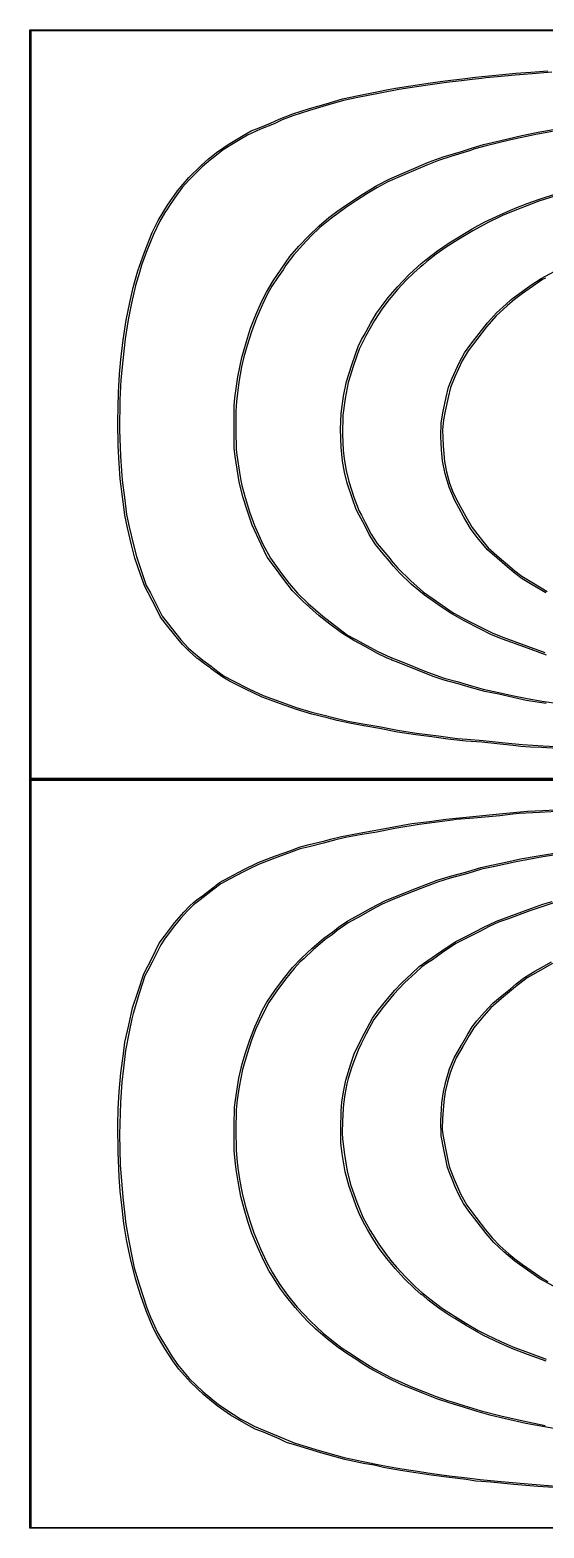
# Model space of a CAD drawing. Extents: x -92 to 302, y -47 to 344.
# Drawn here: x -91.7 to 42.5, y -47 to 344 of the extents above; entities that cross this region are included whole.
import ezdxf

# ---------------------------------------------------------------- set-up
doc = ezdxf.new("R2010")
doc.units = 0

msp = doc.modelspace()

# ---------------------------------------------------------------- linework, layer by layer
at = {"layer": 'Calque 1'}
for p, q in [((-91.664252, 246.226501), (-91.664252, 343.953002)), ((-91.664252, 343.953002), (105.05875, 343.953002)), ((105.12225, 343.699002), (-91.410252, 343.699002)), ((-91.410252, 343.699002), (-91.410252, 246.226501)), ((29.938249, 332.137405), (35.145249, 332.639715)), ((39.399702, 332.523448), (34.954702, 332.144189)), ((35.145249, 332.639715), (39.018749, 332.970786)), ((39.018749, 332.970786), (43.471785, 333.295108)), ((44.543202, 332.904899), (39.399702, 332.523448)), ((-1.132037, 327.776309), (1.852463, 328.402845)), ((4.601701, 328.460128), (-0.287799, 327.456074)), ((1.852463, 328.402845), (3.733669, 328.773603)), ((3.733669, 328.773603), (7.734169, 329.348076)), ((7.459201, 328.839285), (4.601701, 328.460128)), ((12.158201, 329.54799), (7.459201, 328.839285)), ((7.734169, 329.348076), (12.221748, 330.043587)), ((17.047701, 330.232931), (12.158201, 329.54799)), ((12.221748, 330.043587), (16.730248, 330.680085)), ((16.730248, 330.680085), (21.238748, 331.189534)), ((20.921201, 330.669134), (17.047701, 330.232931)), ((23.778701, 331.050705), (20.921201, 330.669134)), ((21.238748, 331.189534), (24.604248, 331.631861)), ((26.191702, 331.315032), (23.778701, 331.050705)), ((24.604248, 331.631861), (26.255249, 331.824026)), ((27.334702, 331.445919), (26.191702, 331.315032)), ((26.255249, 331.824026), (29.938249, 332.137405)), ((30.319202, 331.698623), (27.334702, 331.445919)), ((34.954702, 332.144189), (30.319202, 331.698623)), ((-18.702753, 323.441896), (-14.384753, 324.711971)), ((-9.8128, 325.52388), (-14.3848, 324.204729)), ((-14.384753, 324.711971), (-10.066753, 325.969838)), ((-10.066753, 325.969838), (-5.939252, 326.873077)), ((-6.066299, 326.361094), (-9.8128, 325.52388)), ((-0.287799, 327.456074), (-6.066299, 326.361094)), ((-5.939252, 326.873077), (-1.132037, 327.776309)), ((-28.916551, 319.605851), (-26.640253, 320.685656)), ((-26.640253, 320.685656), (-23.084253, 322.091902)), ((-23.0843, 321.573016), (-25.8783, 320.508538)), ((-18.7028, 322.933122), (-23.0843, 321.573016)), ((-23.084253, 322.091902), (-18.702753, 323.441896)), ((-14.3848, 324.204729), (-18.7028, 322.933122)), ((-36.015421, 316.43308), (-33.897089, 317.660733)), ((-31.5298, 318.028122), (-34.8953, 316.498855)), ((-33.897089, 317.660733), (-31.878219, 318.414422)), ((-31.878219, 318.414422), (-28.916551, 319.605851)), ((-27.9738, 319.501669), (-31.5298, 318.028122)), ((-25.8783, 320.508538), (-27.9738, 319.501669)), ((40.352252, 316.692411), (33.811752, 315.24339)), ((36.697148, 316.401195), (41.396149, 317.400684)), ((44.733752, 317.468853), (40.352252, 316.692411)), ((41.396149, 317.400684), (44.924258, 317.983145)), ((-43.001455, 311.961666), (-39.970432, 314.066139)), ((-39.022801, 314.076515), (-41.245301, 312.673613)), ((-39.970432, 314.066139), (-36.015421, 316.43308)), ((-36.8003, 315.404577), (-39.022801, 314.076515)), ((-34.8953, 316.498855), (-36.8003, 315.404577)), ((20.921257, 312.244482), (23.608547, 313.137635)), ((24.413751, 312.932068), (23.080251, 312.438716)), ((23.608547, 313.137635), (26.656548, 314.033605)), ((27.398252, 313.708702), (24.413751, 312.932068)), ((26.656548, 314.033605), (31.208258, 315.128892)), ((33.811752, 315.24339), (27.398252, 313.708702)), ((31.208258, 315.128892), (36.697148, 316.401195)), ((-47.017463, 308.566126), (-45.041115, 310.361482)), ((-44.439599, 310.171002), (-46.683266, 308.211417)), ((-45.041115, 310.361482), (-44.395429, 310.869482)), ((-44.272134, 310.271434), (-44.439599, 310.171002)), ((-44.395429, 310.869482), (-43.001455, 311.961666)), ((-43.023301, 311.32399), (-44.272134, 310.271434)), ((-41.245301, 312.673613), (-43.023301, 311.32399)), ((7.332257, 307.308602), (12.383541, 309.419512)), ((14.989635, 309.864954), (11.904251, 308.684976)), ((12.383541, 309.419512), (16.193541, 310.813318)), ((18.444751, 310.981792), (14.989635, 309.864954)), ((16.193541, 310.813318), (18.889257, 311.633998)), ((23.080251, 312.438716), (18.444751, 310.981792)), ((18.889257, 311.633998), (20.921257, 312.244482)), ((-53.171891, 301.988659), (-50.201266, 305.454626)), ((-50.201266, 305.454626), (-47.017463, 308.566126)), ((-46.683266, 308.211417), (-50.198801, 304.763582)), ((-1.09835, 303.379512), (2.213323, 305.071535)), ((6.125751, 306.266593), (1.744251, 304.296837)), ((2.213323, 305.071535), (7.332257, 307.308602)), ((11.904251, 308.684976), (6.125751, 306.266593)), ((-55.778814, 298.242159), (-53.171891, 301.988659)), ((-52.368579, 302.233501), (-53.332155, 300.963501)), ((-51.913301, 302.817916), (-52.368579, 302.233501)), ((-50.198801, 304.763582), (-51.913301, 302.817916)), ((-9.076201, 298.296736), (-4.958374, 300.998473)), ((-3.789561, 301.164837), (-5.215612, 300.201502)), ((-4.958374, 300.998473), (-1.09835, 303.379512)), ((-1.176749, 302.769292), (-3.789561, 301.164837)), ((1.744251, 304.296837), (-1.176749, 302.769292)), ((41.287724, 299.837066), (45.605724, 301.163649)), ((-58.22924, 294.23163), (-55.778814, 298.242159)), ((-55.067627, 298.446766), (-55.977301, 297.009542)), ((-53.332155, 300.963501), (-55.067627, 298.446766)), ((-9.30475, 297.557693), (-12.992794, 294.87056)), ((-11.590744, 296.58747), (-9.076201, 298.296736)), ((-6.412801, 299.44664), (-9.30475, 297.557693)), ((-5.215612, 300.201502), (-6.412801, 299.44664)), ((33.748252, 296.961016), (35.399252, 297.60243)), ((37.558232, 297.910284), (34.85825, 296.875766)), ((35.399252, 297.60243), (38.129752, 298.645068)), ((41.114232, 299.250528), (37.558232, 297.910284)), ((38.129752, 298.645068), (41.287724, 299.837066)), ((45.559232, 300.642988), (41.114232, 299.250528)), ((-59.795355, 291.12013), (-58.22924, 294.23163)), ((-57.776017, 294.036884), (-59.446864, 290.607884)), ((-56.281406, 296.541778), (-57.776017, 294.036884)), ((-55.977301, 297.009542), (-56.281406, 296.541778)), ((-16.226244, 292.822553), (-13.622744, 295.006762)), ((-12.992794, 294.87056), (-15.977295, 292.401928)), ((-13.622744, 295.006762), (-11.590744, 296.58747)), ((23.715251, 292.033345), (27.080752, 293.906687)), ((27.525232, 293.570437), (23.905731, 291.56437)), ((27.080752, 293.906687), (31.017752, 295.752684)), ((31.68325, 295.514309), (27.525232, 293.570437)), ((31.017752, 295.752684), (33.748252, 296.961016)), ((34.85825, 296.875766), (31.68325, 295.514309)), ((-60.553108, 289.088981), (-59.795355, 291.12013)), ((-59.446864, 290.607884), (-60.169723, 288.708001)), ((-21.506092, 287.501501), (-18.899817, 290.275527)), ((-18.23756, 290.255921), (-20.483196, 287.882501)), ((-18.899817, 290.275527), (-16.226244, 292.822553)), ((-15.977295, 292.401928), (-18.23756, 290.255921)), ((17.702219, 288.369251), (20.603751, 290.132976)), ((23.905731, 291.56437), (20.032231, 289.217955)), ((20.603751, 290.132976), (23.715251, 292.033345)), ((-63.480113, 281.114732), (-61.800074, 286.004232)), ((-61.322906, 285.914001), (-62.536814, 282.612001)), ((-61.800074, 286.004232), (-60.553108, 289.088981)), ((-60.169723, 288.708001), (-61.322906, 285.914001)), ((-23.811967, 284.817005), (-21.506092, 287.501501)), ((-20.483196, 287.882501), (-22.889887, 285.152001)), ((11.776718, 284.073382), (14.653686, 286.295001)), ((14.380731, 285.47362), (11.904231, 283.521089)), ((16.920731, 287.293939), (14.380731, 285.47362)), ((14.653686, 286.295001), (17.702219, 288.369251)), ((20.032231, 289.217955), (16.920731, 287.293939)), ((-62.536814, 282.612001), (-63.082951, 280.707001)), ((-28.160595, 278.479446), (-26.104871, 281.569058)), ((-26.104871, 281.569058), (-23.811967, 284.817005)), ((-24.867001, 282.576764), (-25.62425, 281.388879)), ((-22.889887, 285.152001), (-24.867001, 282.576764)), ((7.2273, 280.072001), (9.564145, 282.227676)), ((10.126231, 282.04153), (8.475231, 280.585079)), ((9.564145, 282.227676), (10.443751, 282.990557)), ((10.824731, 282.619474), (10.126231, 282.04153)), ((10.443751, 282.990557), (11.776718, 284.073382)), ((11.904231, 283.521089), (10.824731, 282.619474)), ((41.728606, 279.139158), (47.614734, 282.244558)), ((-64.752491, 276.73125), (-63.480113, 281.114732)), ((-63.082951, 280.707001), (-64.08367, 277.278001)), ((-29.928917, 275.56609), (-28.160595, 278.479446)), ((-26.852341, 279.519117), (-28.503341, 277.120554)), ((-25.62425, 281.388879), (-26.852341, 279.519117)), ((4.250656, 276.960501), (7.2273, 280.072001)), ((6.529742, 278.679046), (4.363894, 276.325497)), ((8.475231, 280.585079), (6.529742, 278.679046)), ((40.366607, 277.664007), (36.850351, 275.168241)), ((39.013218, 277.329878), (41.728606, 279.139158)), ((42.119892, 278.802001), (40.366607, 277.664007)), ((42.858136, 279.229054), (42.119892, 278.802001)), ((-65.629692, 272.85775), (-64.752491, 276.73125)), ((-64.08367, 277.278001), (-65.182037, 272.642501)), ((-31.201012, 273.021699), (-29.928917, 275.56609)), ((-29.633469, 275.083598), (-31.047183, 272.134501)), ((-28.92625, 276.45015), (-29.633469, 275.083598)), ((-28.503341, 277.120554), (-28.92625, 276.45015)), ((0.045833, 271.83245), (1.825, 274.11845)), ((1.825, 274.11845), (4.250656, 276.960501)), ((4.363894, 276.325497), (2.046481, 273.594997)), ((33.959109, 273.616611), (34.237341, 273.849001)), ((34.237341, 273.849001), (35.867984, 275.035353)), ((36.850351, 275.168241), (34.764352, 273.585355)), ((35.867984, 275.035353), (39.013218, 277.329878)), ((-66.519465, 268.197481), (-65.629692, 272.85775)), ((-65.182037, 272.642501), (-66.009819, 268.324501)), ((-32.677987, 269.658001), (-31.201012, 273.021699)), ((-31.047183, 272.134501), (-32.549075, 268.752397)), ((-2.805118, 267.3478), (-1.191491, 270.0783)), ((0.134795, 271.118497), (-1.781319, 268.133997)), ((-1.191491, 270.0783), (0.045833, 271.83245)), ((2.046481, 273.594997), (0.134795, 271.118497)), ((27.735462, 267.562501), (30.086959, 270.166001)), ((32.986352, 272.097846), (30.03757, 269.389477)), ((30.086959, 270.166001), (32.614287, 272.441861)), ((32.614287, 272.441861), (33.959109, 273.616611)), ((34.764352, 273.585355), (32.986352, 272.097846)), ((-67.33739, 263.117481), (-66.519465, 268.197481)), ((-66.009819, 268.324501), (-66.822889, 263.371501)), ((-35.175112, 262.673001), (-34.127205, 266.102001)), ((-34.127205, 266.102001), (-32.677987, 269.658001)), ((-32.549075, 268.752397), (-33.876699, 265.196397)), ((-4.479826, 264.324001), (-2.805118, 267.3478)), ((-1.781319, 268.133997), (-4.025372, 264.142503)), ((27.49757, 266.468144), (24.947968, 263.180912)), ((25.556752, 264.768501), (27.735462, 267.562501)), ((30.03757, 269.389477), (27.49757, 266.468144)), ((-67.916148, 257.973981), (-67.33739, 263.117481)), ((-66.822889, 263.371501), (-67.463181, 257.720001)), ((-36.374476, 258.482001), (-35.175112, 262.673001)), ((-33.876699, 265.196397), (-34.962707, 261.657001)), ((-5.974802, 261.339501), (-5.11509, 263.181001)), ((-4.025372, 264.142503), (-5.737811, 260.650003)), ((-5.11509, 263.181001), (-4.479826, 264.324001)), ((21.771023, 259.713315), (23.369372, 261.962624)), ((24.947968, 263.180912), (22.700274, 260.202509)), ((23.369372, 261.962624), (25.556752, 264.768501)), ((-37.376666, 253.402001), (-36.374476, 258.482001)), ((-35.845651, 258.630623), (-36.43468, 256.027123)), ((-34.962707, 261.657001), (-35.845651, 258.630623)), ((-7.700921, 256.577001), (-5.974802, 261.339501)), ((-5.737811, 260.650003), (-7.253113, 256.386497)), ((20.312704, 257.058192), (21.771023, 259.713315)), ((22.700274, 260.202509), (21.127358, 257.584241)), ((-68.56565, 249.337981), (-68.29487, 254.163981)), ((-68.29487, 254.163981), (-67.916148, 257.973981)), ((-67.463181, 257.720001), (-67.906735, 252.640001)), ((-36.43468, 256.027123), (-37.122099, 252.062613)), ((-9.037569, 252.259001), (-7.700921, 256.577001)), ((-7.253113, 256.386497), (-8.593756, 252.004997)), ((18.524839, 253.06588), (20.312704, 257.058192)), ((21.127358, 257.584241), (19.205788, 253.402001)), ((-67.906735, 252.640001), (-68.182273, 247.464305)), ((-38.162764, 248.004501), (-37.376666, 253.402001)), ((-37.122099, 252.062613), (-37.759582, 246.982613)), ((-9.808629, 248.385501), (-9.037569, 252.259001)), ((-8.593756, 252.004997), (-9.415834, 247.813997)), ((16.997182, 248.11288), (17.563747, 250.76126)), ((18.043823, 250.671501), (17.493348, 248.068001)), ((17.563747, 250.76126), (18.524839, 253.06588)), ((19.205788, 253.402001), (18.043823, 250.671501)), ((-68.729458, 241.781481), (-68.56565, 249.337981)), ((-68.182273, 247.464305), (-68.261073, 239.653805)), ((-38.376638, 245.972501), (-38.162764, 248.004501)), ((-37.759582, 246.982613), (-37.969512, 244.575501)), ((-10.446988, 243.895186), (-9.808629, 248.385501)), ((-9.415834, 247.813997), (-10.011172, 243.467855)), ((16.102162, 244.067501), (16.997182, 248.11288)), ((17.493348, 248.068001), (16.68674, 244.448501)), ((-91.664252, 148.5), (-91.664252, 246.226501)), ((-91.410252, 246.226501), (-91.410252, 148.754)), ((-38.373138, 240.384501), (-38.376638, 245.972501)), ((-37.969512, 244.575501), (-37.906552, 239.495501)), ((-10.63557, 239.767686), (-10.446988, 243.895186)), ((-10.011172, 243.467855), (-10.087342, 238.387855)), ((15.639868, 241.337001), (16.102162, 244.067501)), ((16.68674, 244.448501), (16.231229, 242.257694)), ((-68.644468, 235.431481), (-68.729458, 241.781481)), ((-68.261073, 239.653805), (-68.054021, 232.764501)), ((-38.369638, 234.796501), (-38.373138, 240.384501)), ((-37.906552, 239.495501), (-37.843592, 234.415501)), ((-10.450013, 235.114001), (-10.63557, 239.767686)), ((15.581268, 237.908001), (15.639868, 241.337001)), ((16.231229, 242.257694), (16.033058, 239.654194)), ((16.033058, 239.654194), (16.158773, 235.431501)), ((-68.425243, 230.859481), (-68.644468, 235.431481)), ((-38.089609, 232.637501), (-38.369638, 234.796501)), ((-10.075489, 231.431001), (-10.450013, 235.114001)), ((-10.087342, 238.387855), (-9.938773, 234.288497)), ((15.72257, 234.415501), (15.581268, 237.908001)), ((16.158773, 235.431501), (16.486582, 231.367501)), ((-68.102944, 226.858981), (-68.425243, 230.859481)), ((-68.054021, 232.764501), (-67.785146, 228.891001)), ((-37.617148, 229.335501), (-38.089609, 232.637501)), ((-37.843592, 234.415501), (-37.583349, 232.447001)), ((-37.583349, 232.447001), (-36.988254, 228.450066)), ((-9.567689, 228.573501), (-10.075489, 231.431001)), ((-9.938773, 234.288497), (-9.667252, 232.065997)), ((-9.667252, 232.065997), (-9.167296, 228.984292)), ((15.986367, 231.558001), (15.72257, 234.415501)), ((16.682791, 228.145002), (15.986367, 231.558001)), ((16.486582, 231.367501), (17.059446, 228.612367)), ((-67.52543, 222.159981), (-68.102944, 226.858981)), ((-67.785146, 228.891001), (-67.587209, 226.478001)), ((-37.037902, 226.033501), (-37.617148, 229.335501)), ((-36.988254, 228.450066), (-36.608184, 226.348466)), ((-8.867083, 225.722178), (-9.567689, 228.573501)), ((-9.167296, 228.984292), (-8.469575, 226.126792)), ((17.69434, 224.616096), (16.682791, 228.145002)), ((17.059446, 228.612367), (17.864824, 225.691367)), ((-67.587209, 226.478001), (-67.019992, 221.969501)), ((-36.096165, 222.160001), (-37.037902, 226.033501)), ((-36.608184, 226.348466), (-36.355783, 225.0749)), ((-36.355783, 225.0749), (-35.533629, 221.969501)), ((-7.522638, 221.615363), (-8.867083, 225.722178)), ((-8.469575, 226.126792), (-7.141061, 222.019516)), ((19.090353, 221.387055), (17.69434, 224.616096)), ((17.864824, 225.691367), (18.762491, 223.153703)), ((18.762491, 223.153703), (20.137269, 220.486703)), ((-67.09484, 218.794481), (-67.52543, 222.159981)), ((-67.019992, 221.969501), (-66.446847, 217.524501)), ((-34.915045, 218.413501), (-36.096165, 222.160001)), ((-35.533629, 221.969501), (-34.331845, 218.19151)), ((-6.562649, 218.835871), (-7.522638, 221.615363)), ((-7.141061, 222.019516), (-5.740854, 218.400016)), ((20.289572, 219.23374), (19.090353, 221.387055)), ((20.137269, 220.486703), (22.051339, 216.953001)), ((21.57383, 216.79528), (20.289572, 219.23374)), ((-66.898744, 217.333981), (-67.09484, 218.794481)), ((-66.204232, 214.031981), (-66.898744, 217.333981)), ((-66.446847, 217.524501), (-65.755489, 214.286001)), ((-33.642209, 214.69471), (-34.915045, 218.413501)), ((-34.331845, 218.19151), (-33.106845, 214.67702)), ((-5.722464, 217.35594), (-6.562649, 218.835871)), ((-5.740854, 218.400016), (-5.140779, 217.359866)), ((-4.369272, 214.795255), (-5.722464, 217.35594)), ((-5.140779, 217.359866), (-4.158263, 215.454866)), ((-4.158263, 215.454866), (-2.601274, 212.426682)), ((23.273444, 213.841501), (21.57383, 216.79528)), ((22.051339, 216.953001), (23.701189, 214.095501)), ((-65.179641, 209.586981), (-66.204232, 214.031981)), ((-65.755489, 214.286001), (-64.683626, 209.565616)), ((-31.358152, 209.67821), (-33.642209, 214.69471)), ((-33.106845, 214.67702), (-30.877267, 209.819011)), ((-3.097391, 212.317501), (-4.369272, 214.795255)), ((-1.450741, 209.714001), (-3.097391, 212.317501)), ((-2.601274, 212.426682), (-1.010916, 209.950182)), ((25.046888, 211.555501), (23.273444, 213.841501)), ((23.701189, 214.095501), (25.798955, 211.428501)), ((26.489581, 209.77925), (25.046888, 211.555501)), ((25.798955, 211.428501), (27.958181, 208.845353)), ((-64.268193, 206.157981), (-65.179641, 209.586981)), ((-64.683626, 209.565616), (-63.901575, 206.581116)), ((-29.720731, 206.348501), (-31.358152, 209.67821)), ((-30.877267, 209.819011), (-28.908264, 206.094501)), ((0.532084, 207.237501), (-1.450741, 209.714001)), ((-1.010916, 209.950182), (0.918273, 207.559776)), ((2.123694, 205.332501), (0.532084, 207.237501)), ((0.918273, 207.559776), (2.297368, 205.908776)), ((27.779252, 208.338248), (26.489581, 209.77925)), ((30.255752, 206.122173), (27.779252, 208.338248)), ((27.958181, 208.845353), (30.827352, 206.281948)), ((-62.77545, 201.832727), (-64.268193, 206.157981)), ((-63.901575, 206.581116), (-62.441134, 202.356807)), ((-28.402741, 204.548332), (-29.720731, 206.348501)), ((-28.908264, 206.094501), (-27.6172, 204.314135)), ((-25.135585, 200.166832), (-28.402741, 204.548332)), ((-27.6172, 204.314135), (-25.99416, 202.155135)), ((2.753754, 204.570501), (2.123694, 205.332501)), ((2.297368, 205.908776), (2.728328, 205.38815)), ((2.728328, 205.38815), (3.115852, 204.922399)), ((3.22048, 203.999001), (2.753754, 204.570501)), ((3.115852, 204.922399), (4.353534, 203.482483)), ((4.808249, 202.284501), (3.22048, 203.999001)), ((4.353534, 203.482483), (7.696899, 200.201735)), ((32.907568, 203.880175), (30.255752, 206.122173)), ((30.827352, 206.281948), (33.604599, 203.943845)), ((34.939568, 202.109092), (32.907568, 203.880175)), ((33.604599, 203.943845), (34.256352, 203.364001)), ((34.256352, 203.364001), (34.908104, 202.785401)), ((-61.720414, 198.713974), (-62.77545, 201.832727)), ((-62.441134, 202.356807), (-61.307845, 199.000113)), ((-25.99416, 202.155135), (-24.037678, 199.554)), ((-23.186421, 197.5855), (-25.135585, 200.166832)), ((-24.037678, 199.554), (-21.828837, 196.9505)), ((7.851072, 199.342207), (4.808249, 202.284501)), ((7.696899, 200.201735), (10.998899, 197.287301)), ((34.908104, 202.785401), (36.669352, 201.406736)), ((36.796252, 200.704611), (34.939568, 202.109092)), ((36.669352, 201.406736), (39.717352, 199.559112)), ((39.399752, 199.175054), (36.796252, 200.704611)), ((39.717352, 199.559112), (43.329945, 197.423047)), ((-60.798897, 197.070227), (-61.720414, 198.713974)), ((-61.307845, 199.000113), (-60.243213, 197.086307)), ((-58.732764, 193.07698), (-60.798897, 197.070227)), ((-60.243213, 197.086307), (-58.17188, 193.07289)), ((-20.373085, 194.84794), (-23.186421, 197.5855)), ((-21.828837, 196.9505), (-19.022818, 194.26464)), ((11.279803, 196.47444), (7.851072, 199.342207)), ((10.998899, 197.287301), (13.555233, 195.503886)), ((13.555251, 194.90945), (11.279803, 196.47444)), ((13.555233, 195.503886), (16.821416, 193.230336)), ((42.955752, 197.072527), (39.399752, 199.175054)), ((-57.588149, 190.72748), (-58.732764, 193.07698)), ((-58.17188, 193.07289), (-57.165179, 190.97327)), ((-16.22625, 191.10671), (-20.373085, 194.84794)), ((-19.022818, 194.26464), (-15.27375, 190.99084)), ((15.397806, 193.6414), (13.555251, 194.90945)), ((17.967462, 191.829), (15.397806, 193.6414)), ((16.821416, 193.230336), (18.51264, 192.060996)), ((21.649407, 189.79372), (17.967462, 191.829)), ((18.51264, 192.060996), (18.992957, 191.758836)), ((18.992957, 191.758836), (22.191233, 190.068406)), ((-56.36995, 189.16548), (-57.588149, 190.72748)), ((-57.165179, 190.97327), (-55.869408, 189.32639)), ((-53.534388, 185.57061), (-56.36995, 189.16548)), ((-55.869408, 189.32639), (-53.592721, 186.43163)), ((-13.43225, 188.94446), (-16.22625, 191.10671)), ((-15.27375, 190.99084), (-11.08111, 187.79248)), ((-10.38425, 186.6363), (-13.43225, 188.94446)), ((-11.08111, 187.79248), (-8.79347, 186.07106)), ((25.747252, 187.69412), (21.649407, 189.79372)), ((22.191233, 190.068406), (26.382234, 187.907356)), ((28.795252, 186.13519), (25.747252, 187.69412)), ((26.382234, 187.907356), (29.112734, 186.532956)), ((-53.592721, 186.43163), (-52.299871, 184.78063)), ((-51.876681, 183.626738), (-53.534388, 185.57061)), ((-52.299871, 184.78063), (-50.267871, 182.67394)), ((-7.145749, 184.66023), (-10.38425, 186.6363)), ((-8.79347, 186.07106), (-6.76311, 185.02585)), ((-4.168345, 183.04942), (-7.145749, 184.66023)), ((-6.76311, 185.02585), (-3.716749, 183.36657)), ((31.652752, 185.01035), (28.795252, 186.13519)), ((29.112734, 186.532956), (32.033734, 185.391926)), ((37.504038, 182.87415), (31.652752, 185.01035)), ((32.033734, 185.391926), (37.240734, 183.492126)), ((-50.147564, 181.84041), (-51.876681, 183.626738)), ((-50.267871, 182.67394), (-48.482155, 181.032038)), ((-48.081927, 179.98845), (-50.147564, 181.84041)), ((-48.482155, 181.032038), (-46.579305, 179.50013)), ((-47.595251, 179.6545), (-48.081927, 179.98845)), ((-0.993345, 181.26158), (-4.168345, 183.04942)), ((-3.716749, 183.36657), (-0.859249, 181.74257)), ((1.587891, 180.00604), (-0.993345, 181.26158)), ((-0.859249, 181.74257), (2.315751, 180.24843)), ((2.476891, 179.65634), (1.587891, 180.00604)), ((2.315751, 180.24843), (5.871751, 178.88275)), ((37.240734, 183.492126), (42.701734, 181.500816)), ((43.155539, 180.83487), (37.504038, 182.87415)), ((-46.071251, 178.5094), (-47.595251, 179.6545)), ((-46.579305, 179.50013), (-44.399704, 177.90169)), ((-44.674251, 177.46805), (-46.071251, 178.5094)), ((-44.40191, 177.26548), (-44.674251, 177.46805)), ((-42.834033, 176.08545), (-44.40191, 177.26548)), ((-44.399704, 177.90169), (-42.605609, 176.54119)), ((-41.342506, 175.053568), (-42.834033, 176.08545)), ((-42.605609, 176.54119), (-41.022616, 175.30888)), ((2.760251, 179.5372), (2.476891, 179.65634)), ((4.284251, 178.98396), (2.760251, 179.5372)), ((10.062751, 176.66504), (4.284251, 178.98396)), ((5.871751, 178.88275), (11.396251, 176.65977)), ((13.824904, 175.193535), (10.062751, 176.66504)), ((11.396251, 176.65977), (16.476251, 174.81209)), ((-39.550374, 174.06967), (-41.342506, 175.053568)), ((-41.022616, 175.30888), (-38.62571, 174.11273)), ((-35.412277, 171.90238), (-39.550374, 174.06967)), ((-38.62571, 174.11273), (-34.577804, 172.01973)), ((-34.577804, 172.01973), (-30.831304, 170.29537)), ((16.412751, 174.32047), (13.824904, 175.193535)), ((20.095751, 173.32624), (16.412751, 174.32047)), ((16.476251, 174.81209), (19.841751, 173.89987)), ((19.841751, 173.89987), (23.588251, 172.82499)), ((23.588251, 172.30891), (20.095751, 173.32624)), ((23.588251, 172.82499), (26.572752, 171.94703)), ((27.017252, 171.36256), (23.588251, 172.30891)), ((-31.094277, 169.87221), (-35.412277, 171.90238)), ((-26.32275, 168.12176), (-31.094277, 169.87221)), ((-30.831304, 170.29537), (-26.449804, 168.68436)), ((-26.449804, 168.68436), (-22.195304, 167.16857)), ((-22.06825, 166.60176), (-26.32275, 168.12176)), ((26.572752, 171.94703), (30.273864, 171.17326)), ((30.700252, 170.60025), (27.017252, 171.36256)), ((30.273864, 171.17326), (34.655364, 170.22884)), ((34.446752, 169.77614), (30.700252, 170.60025)), ((37.812252, 169.022), (34.446752, 169.77614)), ((34.655364, 170.22884), (38.129752, 169.46462)), ((43.019252, 168.18926), (37.812252, 169.022)), ((38.129752, 169.46462), (42.003252, 168.81696)), ((42.003252, 168.81696), (46.829252, 168.10917)), ((-22.195304, 167.16857), (-18.131304, 165.97312)), ((-18.06775, 165.45675), (-22.06825, 166.60176)), ((-18.131304, 165.97312), (-14.892804, 165.18468)), ((-14.06725, 164.44482), (-18.06775, 165.45675)), ((-14.892804, 165.18468), (-12.162304, 164.42252)), ((-11.52725, 163.74462), (-14.06725, 164.44482)), ((-12.162304, 164.42252), (-8.669804, 163.6114)), ((-8.288749, 163.06037), (-11.52725, 163.74462)), ((-8.669804, 163.6114), (-4.288303, 162.85065)), ((-4.542249, 162.40527), (-8.288749, 163.06037)), ((-0.478249, 161.70704), (-4.542249, 162.40527)), ((-4.288303, 162.85065), (-0.097303, 162.13817)), ((4.220751, 160.76273), (-0.478249, 161.70704)), ((-0.097303, 162.13817), (4.220697, 161.25972)), ((4.220697, 161.25972), (9.237197, 160.4364)), ((9.046751, 159.98916), (4.220751, 160.76273)), ((9.237197, 160.4364), (14.952197, 159.72628)), ((13.237751, 159.47754), (9.046751, 159.98916)), ((17.365251, 158.91503), (13.237751, 159.47754)), ((14.952197, 159.72628), (18.571697, 159.2346)), ((22.064251, 158.40887), (17.365251, 158.91503)), ((18.571697, 159.2346), (19.905197, 159.05599)), ((19.905197, 159.05599), (22.318197, 158.85264)), ((26.255252, 158.08145), (22.064251, 158.40887)), ((22.318197, 158.85264), (26.572698, 158.52116)), ((31.081252, 157.58269), (26.255252, 158.08145)), ((26.572698, 158.52116), (31.462198, 158.02718)), ((34.446752, 157.20614), (31.081252, 157.58269)), ((31.462198, 158.02718), (34.129198, 157.72038)), ((34.129198, 157.72038), (36.859698, 157.46222)), ((36.415252, 157.01463), (34.446752, 157.20614)), ((38.955252, 156.82502), (36.415252, 157.01463)), ((36.859698, 157.46222), (42.257198, 157.13574)), ((41.876252, 156.69123), (38.955252, 156.82502)), ((46.054949, 156.49448), (41.876252, 156.69123)), ((42.257198, 157.13574), (47.337198, 156.8769)), ((-91.410252, 148.754), (105.12225, 148.754)), ((105.05875, 148.5), (-91.664252, 148.5)), ((-91.664252, 50.71), (-91.664252, 148.373)), ((-91.664252, 148.373), (105.05875, 148.373)), ((105.12225, 148.119), (-91.410252, 148.119)), ((-91.410252, 148.119), (-91.410252, 50.6465)), ((3.331751, 136.05849), (7.967251, 136.86646)), ((7.967251, 136.86646), (12.633869, 137.44753)), ((15.904771, 137.39727), (9.872271, 136.62267)), ((12.633869, 137.44753), (16.888369, 138.01577)), ((18.571771, 137.77815), (15.904771, 137.39727)), ((16.888369, 138.01577), (23.080251, 138.65591)), ((19.524271, 137.89932), (18.571771, 137.77815)), ((24.159771, 138.28119), (19.524271, 137.89932)), ((23.080251, 138.65591), (31.779752, 139.49387)), ((30.954272, 138.91259), (24.159771, 138.28119)), ((34.319772, 139.29121), (30.954272, 138.91259)), ((31.779752, 139.49387), (38.193252, 140.11459)), ((35.970772, 139.47915), (34.319772, 139.29121)), ((41.304772, 139.79759), (35.970772, 139.47915)), ((38.193252, 140.11459), (42.193752, 140.30386)), ((47.273772, 140.11361), (41.304772, 139.79759)), ((42.193752, 140.30386), (45.368752, 140.44363)), ((-13.19867, 132.80201), (-10.38425, 133.49586)), ((-9.30473, 133.257), (-12.16223, 132.56298)), ((-10.38425, 133.49586), (-5.74875, 134.4056)), ((-5.494729, 133.9534), (-9.30473, 133.257)), ((-5.74875, 134.4056), (-1.367249, 135.12133)), ((-1.176729, 134.66555), (-5.494729, 133.9534)), ((-1.367249, 135.12133), (3.331751, 136.05849)), ((3.522271, 135.60668), (-1.176729, 134.66555)), ((9.872271, 136.62267), (3.522271, 135.60668)), ((-23.459367, 129.38473), (-27.71973, 127.85613)), ((-27.59275, 128.42398), (-23.33825, 129.95466)), ((-21.104003, 130.30987), (-23.459367, 129.38473)), ((-23.33825, 129.95466), (-21.36975, 130.74506)), ((-21.36975, 130.74506), (-18.76625, 131.36556)), ((-18.823866, 130.84184), (-21.104003, 130.30987)), ((-15.01973, 131.7999), (-18.823866, 130.84184)), ((-18.76625, 131.36556), (-14.72267, 132.36853)), ((-12.16223, 132.56298), (-15.01973, 131.7999)), ((-14.72267, 132.36853), (-13.19867, 132.80201)), ((40.987249, 128.49198), (46.892749, 129.39821)), ((49.559752, 129.33132), (42.193752, 128.18692)), ((-35.851764, 124.87987), (-32.105264, 126.67959)), ((-32.03773, 126.17117), (-34.57773, 124.99745)), ((-32.105264, 126.67959), (-27.59275, 128.42398)), ((-27.71973, 127.85613), (-32.03773, 126.17117)), ((22.318248, 124.31002), (26.001249, 125.37774)), ((26.001249, 125.37774), (28.795249, 126.01703)), ((29.620752, 125.69232), (26.191752, 124.93783)), ((28.795249, 126.01703), (32.541749, 126.78805)), ((35.208752, 126.90325), (29.620752, 125.69232)), ((32.541749, 126.78805), (36.351749, 127.65924)), ((42.193752, 128.18692), (35.208752, 126.90325)), ((36.351749, 127.65924), (40.987249, 128.49198)), ((-43.975751, 120.11379), (-42.197751, 121.52778)), ((-42.197751, 121.52778), (-39.784751, 122.80601)), ((-39.546256, 122.37476), (-41.847782, 121.16626)), ((-39.784751, 122.80601), (-35.851764, 124.87987)), ((-35.97473, 124.24423), (-39.546256, 122.37476)), ((-34.57773, 124.99745), (-35.97473, 124.24423)), ((9.251613, 119.99762), (14.599746, 122.0785)), ((14.688843, 121.59426), (10.380251, 119.92906)), ((14.599746, 122.0785), (18.127248, 123.15272)), ((17.990843, 122.60316), (14.688843, 121.59426)), ((22.572251, 123.86701), (17.990843, 122.60316)), ((18.127248, 123.15272), (22.318248, 124.31002)), ((26.191752, 124.93783), (22.572251, 123.86701)), ((-47.785751, 117.18827), (-46.642751, 118.04112)), ((-43.673756, 119.71051), (-47.257663, 116.97062)), ((-46.642751, 118.04112), (-43.975751, 120.11379)), ((-41.847782, 121.16626), (-43.673756, 119.71051)), ((0.925846, 116.66994), (4.206615, 118.01877)), ((3.903251, 117.36889), (2.252251, 116.72383)), ((6.379751, 118.32062), (3.903251, 117.36889)), ((4.206615, 118.01877), (9.251613, 119.99762)), ((10.380251, 119.92906), (6.379751, 118.32062)), ((-53.945251, 110.9557), (-51.51723, 113.74914)), ((-50.514845, 114.09101), (-52.339596, 112.11454)), ((-51.51723, 113.74914), (-50.067249, 115.33306)), ((-49.015594, 115.68647), (-50.514845, 114.09101)), ((-50.067249, 115.33306), (-48.87577, 116.37587)), ((-47.257663, 116.97062), (-49.015594, 115.68647)), ((-48.87577, 116.37587), (-47.785751, 117.18827)), ((-5.685252, 113.13429), (-2.693655, 114.79286)), ((-2.327199, 114.43828), (-5.248199, 112.8096)), ((-2.693655, 114.79286), (0.925846, 116.66994)), ((0.220251, 115.80134), (-2.327199, 114.43828)), ((2.252251, 116.72383), (0.220251, 115.80134)), ((38.827962, 114.08779), (33.239962, 112.05455)), ((33.367276, 112.6242), (38.383776, 114.44513)), ((38.383776, 114.44513), (42.191069, 115.85233)), ((44.75771, 116.11856), (38.827962, 114.08779)), ((42.191069, 115.85233), (44.604069, 116.56839)), ((-56.59153, 107.47956), (-53.945251, 110.9557)), ((-53.908413, 110.20856), (-56.352605, 106.97006)), ((-52.339596, 112.11454), (-53.908413, 110.20856)), ((-12.647556, 108.65453), (-11.123556, 109.85032)), ((-8.60625, 110.92843), (-11.46375, 108.95361)), ((-11.123556, 109.85032), (-8.669753, 111.45337)), ((-8.669753, 111.45337), (-5.685252, 113.13429)), ((-5.248199, 112.8096), (-8.60625, 110.92843)), ((22.445275, 107.60735), (26.763276, 109.82254)), ((28.159962, 110.00069), (25.746962, 108.7291)), ((26.763276, 109.82254), (30.128776, 111.42687)), ((30.636462, 111.10714), (28.159962, 110.00069)), ((30.128776, 111.42687), (33.367276, 112.6242)), ((33.239962, 112.05455), (30.636462, 111.10714)), ((-59.870622, 101.70286), (-57.904309, 105.6375)), ((-57.904309, 105.6375), (-56.59153, 107.47956)), ((-56.352605, 106.97006), (-57.482693, 105.205376)), ((-18.00452, 104.37282), (-14.956253, 106.94534)), ((-14.596456, 106.59954), (-17.734451, 103.93254)), ((-14.956253, 106.94534), (-12.647556, 108.65453)), ((-13.072456, 107.66947), (-14.596456, 106.59954)), ((-12.79725, 107.86459), (-13.072456, 107.66947)), ((-11.46375, 108.95361), (-12.79725, 107.86459)), ((15.818009, 103.669), (19.277015, 105.9927)), ((19.277015, 105.9927), (22.445275, 107.60735)), ((22.571961, 107.11422), (19.4994, 105.53413)), ((25.746962, 108.7291), (22.571961, 107.11422)), ((-61.942551, 97.63886), (-59.870622, 101.70286)), ((-58.489434, 103.35154), (-59.804933, 100.68454)), ((-57.482693, 105.205376), (-58.489434, 103.35154)), ((-23.136001, 99.34956), (-20.775658, 101.764)), ((-20.112422, 101.70047), (-21.113761, 100.78246)), ((-20.775658, 101.764), (-18.00452, 104.37282)), ((-17.734451, 103.93254), (-20.112422, 101.70047)), ((11.943114, 101.002), (15.818009, 103.669)), ((16.028841, 103.19433), (13.392055, 101.3195)), ((19.4994, 105.53413), (16.028841, 103.19433)), ((-60.923771, 98.52527), (-61.663066, 97.12801)), ((-59.804933, 100.68454), (-60.923771, 98.52527)), ((-25.492854, 96.36506), (-23.136001, 99.34956)), ((-22.718324, 99.06796), (-24.964443, 96.23947)), ((-21.113761, 100.78246), (-22.718324, 99.06796)), ((8.95078, 97.9391), (6.067188, 95.287)), ((7.916967, 97.65401), (9.944676, 99.5415)), ((10.640673, 99.48155), (8.95078, 97.9391)), ((9.944676, 99.5415), (11.943114, 101.002)), ((12.106826, 100.51245), (10.640673, 99.48155)), ((13.392055, 101.3195), (12.106826, 100.51245)), ((37.431248, 96.74286), (40.098248, 98.36665)), ((40.860302, 98.21578), (38.129802, 96.62085)), ((40.098248, 98.36665), (42.447748, 99.63787)), ((44.733802, 100.37303), (40.860302, 98.21578)), ((42.447748, 99.63787), (44.479748, 100.79161)), ((-63.465153, 93.128), (-61.942551, 97.63886)), ((-61.663066, 97.12801), (-63.069539, 92.74677)), ((-27.772891, 93.3185), (-25.492854, 96.36506)), ((-24.964443, 96.23947), (-27.2105, 93.25497)), ((6.067188, 95.287), (3.305369, 92.34933)), ((3.525008, 93.40091), (5.378642, 95.32342)), ((5.378642, 95.32342), (7.916967, 97.65401)), ((35.081802, 94.2584), (31.398802, 91.24664)), ((33.748248, 93.77722), (35.208748, 95.03919)), ((38.129802, 96.62085), (35.081802, 94.2584)), ((35.208748, 95.03919), (37.431248, 96.74286)), ((-64.882139, 88.7465), (-63.465153, 93.128)), ((-63.069539, 92.74677), (-64.72796, 87.28008)), ((-29.304036, 90.20697), (-31.157663, 86.65097)), ((-30.940492, 88.29165), (-29.847158, 90.26015)), ((-29.847158, 90.26015), (-27.772891, 93.3185)), ((-27.2105, 93.25497), (-29.304036, 90.20697)), ((-0.742056, 88.2385), (1.233975, 90.60217)), ((3.305369, 92.34933), (0.534632, 88.98383)), ((1.233975, 90.60217), (2.630776, 92.25317)), ((2.630776, 92.25317), (3.525008, 93.40091)), ((26.959172, 87.667), (29.13245, 90.02711)), ((31.398802, 91.24664), (28.604802, 88.75363)), ((29.13245, 90.02711), (31.525748, 91.98395)), ((31.525748, 91.98395), (33.748248, 93.77722)), ((-65.896819, 84.3015), (-64.882139, 88.7465)), ((-64.72796, 87.28008), (-65.041397, 85.88308)), ((-33.014901, 83.857), (-31.661048, 86.7145)), ((-31.157663, 86.65097), (-32.717671, 83.31377)), ((-31.661048, 86.7145), (-30.940492, 88.29165)), ((-5.032426, 80.8725), (-2.283279, 86.0795)), ((-2.283279, 86.0795), (-0.742056, 88.2385)), ((0.534632, 88.98383), (-1.916657, 85.72202)), ((26.248769, 86.13231), (24.207881, 83.60295)), ((24.918663, 85.381), (26.959172, 87.667)), ((28.604802, 88.75363), (26.248769, 86.13231)), ((-66.911498, 79.8565), (-65.896819, 84.3015)), ((-65.796836, 82.52354), (-66.701538, 77.63404)), ((-65.041397, 85.88308), (-65.796836, 82.52354)), ((-34.32007, 80.428), (-33.014901, 83.857)), ((-32.717671, 83.31377), (-33.820026, 80.39277)), ((-1.916657, 85.72202), (-3.922514, 82.04187)), ((22.614619, 81.90785), (23.74515, 83.7935)), ((24.207881, 83.60295), (22.970989, 81.54191)), ((23.74515, 83.7935), (24.918663, 85.381)), ((-67.282421, 76.8085), (-66.911498, 79.8565)), ((-35.405891, 77.0625), (-34.32007, 80.428)), ((-33.820026, 80.39277), (-34.975579, 76.80847)), ((-7.071083, 76.8085), (-5.032426, 80.8725)), ((-5.163417, 79.60535), (-6.035819, 77.761)), ((-3.922514, 82.04187), (-5.163417, 79.60535)), ((19.012301, 75.729), (20.928257, 79.05035)), ((21.284143, 78.68798), (19.590611, 75.73252)), ((20.928257, 79.05035), (22.614619, 81.90785)), ((22.970989, 81.54191), (21.284143, 78.68798)), ((-67.912399, 71.8555), (-67.282421, 76.8085)), ((-66.701538, 77.63404), (-67.276268, 73.06204)), ((-36.309159, 74.1415), (-35.405891, 77.0625)), ((-34.975579, 76.80847), (-36.162161, 72.68097)), ((-7.956661, 74.1415), (-7.071083, 76.8085)), ((-6.035819, 77.761), (-7.700696, 73.35445)), ((17.847189, 72.8715), (19.012301, 75.729)), ((19.590611, 75.73252), (18.657121, 73.69695)), ((-68.354056, 66.9025), (-67.912399, 71.8555)), ((-67.276268, 73.06204), (-67.715408, 69.37904)), ((-37.865458, 65.8865), (-37.111659, 70.4585)), ((-37.111659, 70.4585), (-36.309159, 74.1415)), ((-36.162161, 72.68097), (-37.036567, 68.17247)), ((-9.228039, 69.94279), (-7.956661, 74.1415)), ((-7.700696, 73.35445), (-8.647861, 70.30645)), ((16.856145, 69.5695), (17.847189, 72.8715)), ((18.013704, 71.85545), (17.311872, 69.37895)), ((18.657121, 73.69695), (18.013704, 71.85545)), ((-68.604, 62.4575), (-68.354056, 66.9025)), ((-67.715408, 69.37904), (-68.042519, 64.04504)), ((-37.036567, 68.17247), (-37.551721, 64.80697)), ((-10.253654, 64.172), (-9.865676, 66.83129)), ((-9.865676, 66.83129), (-9.228039, 69.94279)), ((-8.964431, 68.9345), (-9.482746, 66.204)), ((-8.647861, 70.30645), (-8.964431, 68.9345)), ((15.837467, 63.9815), (16.227064, 66.839)), ((16.227064, 66.839), (16.856145, 69.5695)), ((16.731756, 66.90245), (16.354365, 64.29895)), ((17.311872, 69.37895), (16.731756, 66.90245)), ((-68.042519, 64.04504), (-68.297064, 55.72654)), ((-38.4047, 58.0125), (-38.258082, 62.8385)), ((-38.258082, 62.8385), (-37.865458, 65.8865)), ((-37.551721, 64.80697), (-37.820109, 62.13997)), ((-10.48226, 61.9495), (-10.253654, 64.172)), ((-9.821573, 63.664), (-9.950776, 62.521)), ((-9.482746, 66.204), (-9.821573, 63.664)), ((15.565439, 59.34512), (15.837467, 63.9815)), ((16.354365, 64.29895), (16.022653, 59.91745)), ((-68.752392, 58.076), (-68.604, 62.4575)), ((-37.820109, 62.13997), (-37.961732, 56.9099)), ((-10.5671, 57.187), (-10.48226, 61.9495)), ((-10.133236, 59.24457), (-10.212066, 56.19657)), ((-9.950776, 62.521), (-10.133236, 59.24457)), ((15.641369, 55.40812), (15.565439, 59.34512)), ((16.022653, 59.91745), (15.8739, 57.12345)), ((-68.687042, 51.091), (-68.752392, 58.076)), ((-68.297064, 55.72654), (-68.102545, 47.78904)), ((-38.33683, 51.49972), (-38.4047, 58.0125)), ((-37.961732, 56.9099), (-37.882272, 51.6394)), ((-10.5595, 53.5675), (-10.5671, 57.187)), ((-10.212066, 56.19657), (-10.075772, 54.647)), ((16.34815, 51.853), (15.641369, 55.40812)), ((15.8739, 57.12345), (16.082445, 55.72645)), ((16.082445, 55.72645), (16.790075, 52.10695)), ((-68.419847, 44.65902), (-68.687042, 51.091)), ((-38.063514, 48.07072), (-38.33683, 51.49972)), ((-37.882272, 51.6394), (-37.613889, 48.42397)), ((-10.143074, 50.71), (-10.5595, 53.5675)), ((-10.075772, 54.647), (-9.613249, 50.5195)), ((17.044815, 48.424), (16.34815, 51.853)), ((16.790075, 52.10695), (17.501264, 48.62943)), ((-91.664252, -46.953), (-91.664252, 50.71)), ((-91.410252, 50.6465), (-91.410252, -46.826)), ((-68.102545, 47.78904), (-67.461052, 39.34354)), ((-37.869261, 46.5825), (-38.063514, 48.07072)), ((-37.613889, 48.42397), (-37.359807, 46.45547)), ((-9.369937, 46.00425), (-10.143074, 50.71)), ((-9.613249, 50.5195), (-8.904207, 46.14199)), ((17.32493, 47.0905), (17.044815, 48.424)), ((17.903517, 45.5665), (17.32493, 47.0905)), ((17.501264, 48.62943), (17.713368, 47.37441)), ((17.713368, 47.37441), (18.783097, 44.69243)), ((-68.115953, 40.91252), (-68.419847, 44.65902)), ((-37.36055, 43.471), (-37.869261, 46.5825)), ((-36.654053, 39.5975), (-37.36055, 43.471)), ((-37.359807, 46.45547), (-36.991976, 44.10455)), ((-36.991976, 44.10455), (-36.56419, 41.69155)), ((-8.318675, 42.13075), (-9.369937, 46.00425)), ((-8.904207, 46.14199), (-7.905943, 42.45899)), ((18.518958, 44.0425), (17.903517, 45.5665)), ((19.340216, 42.08123), (18.518958, 44.0425)), ((18.783097, 44.69243), (20.728406, 40.23245)), ((-67.722368, 37.3115), (-68.115953, 40.91252)), ((-67.461052, 39.34354), (-66.64379, 32.35854)), ((-35.779752, 36.359), (-36.654053, 39.5975)), ((-36.56419, 41.69155), (-36.231026, 39.97847)), ((-36.231026, 39.97847), (-35.340618, 36.61297)), ((-7.214755, 39.026), (-8.318675, 42.13075)), ((-7.905943, 42.45899), (-6.350984, 38.0735)), ((20.435691, 39.61644), (19.340216, 42.08123)), ((21.515188, 37.7202), (20.435691, 39.61644)), ((20.728406, 40.23245), (22.365083, 37.31145)), ((-67.148527, 32.4855), (-67.722368, 37.3115)), ((-34.765455, 32.9935), (-35.779752, 36.359)), ((-35.340618, 36.61297), (-34.314054, 33.18397)), ((-6.498738, 37.0575), (-7.214755, 39.026)), ((-5.716491, 35.089), (-6.498738, 37.0575)), ((-6.350984, 38.0735), (-4.755678, 34.2)), ((22.862619, 35.73999), (21.515188, 37.7202)), ((22.365083, 37.31145), (24.725816, 34.13645)), ((25.038972, 32.93), (22.862619, 35.73999)), ((-66.343941, 27.85), (-67.148527, 32.4855)), ((-66.64379, 32.35854), (-65.877847, 27.97704)), ((-33.727471, 29.9455), (-34.765455, 32.9935)), ((-34.314054, 33.18397), (-33.245373, 30.07247)), ((-4.593129, 32.803), (-5.716491, 35.089)), ((-4.755678, 34.2), (-2.886406, 30.7075)), ((-3.590914, 30.9615), (-4.593129, 32.803)), ((24.725816, 34.13645), (27.234564, 30.89795)), ((27.406558, 29.882), (25.038972, 32.93)), ((-65.448459, 23.3415), (-66.343941, 27.85)), ((-65.877847, 27.97704), (-64.992592, 23.53204)), ((-32.292903, 26.453), (-33.727471, 29.9455)), ((-33.245373, 30.07247), (-31.531979, 25.94497)), ((-2.375185, 28.85914), (-3.590914, 30.9615)), ((-2.886406, 30.7075), (-0.659355, 27.088)), ((-0.517321, 26.00164), (-2.375185, 28.85914)), ((27.234564, 30.89795), (28.948311, 28.76369)), ((29.400183, 27.52434), (27.406558, 29.882)), ((28.948311, 28.76369), (30.973232, 26.68916)), ((31.991729, 25.08267), (29.400183, 27.52434)), ((-64.992592, 23.53204), (-64.500397, 20.92854)), ((-30.60029, 22.77), (-32.292903, 26.453)), ((-31.531979, 25.94497), (-29.924234, 22.48183)), ((-0.659355, 27.088), (1.520528, 24.1035)), ((1.491157, 23.3415), (-0.517321, 26.00164)), ((1.520528, 24.1035), (2.904575, 22.389)), ((30.973232, 26.68916), (33.35191, 24.58726)), ((34.891252, 22.70593), (31.991729, 25.08267)), ((33.35191, 24.58726), (34.891302, 23.32406)), ((-64.114466, 18.071), (-65.448459, 23.3415)), ((-64.500397, 20.92854), (-63.176185, 16.67404)), ((-29.194333, 20.103), (-30.60029, 22.77)), ((-29.924234, 22.48183), (-28.459645, 19.81483)), ((-28.404707, 18.7695), (-29.194333, 20.103)), ((-28.459645, 19.81483), (-26.593953, 16.86447)), ((3.625808, 20.76265), (1.491157, 23.3415)), ((2.904575, 22.389), (3.97879, 21.119)), ((5.97691, 18.17377), (3.625808, 20.76265)), ((3.97879, 21.119), (6.311195, 18.595)), ((38.142309, 20.29526), (34.891252, 22.70593)), ((34.891302, 23.32406), (36.859802, 21.83238)), ((36.859802, 21.83238), (40.230466, 19.45511)), ((41.442311, 18.05307), (38.142309, 20.29526)), ((-62.736962, 13.626), (-64.114466, 18.071)), ((-63.176185, 16.67404), (-61.126585, 10.51454)), ((-27.224869, 16.928), (-28.404707, 18.7695)), ((-26.25925, 15.46517), (-27.224869, 16.928)), ((-26.593953, 16.86447), (-24.456425, 13.85569)), ((8.792751, 15.48212), (5.97691, 18.17377)), ((6.311195, 18.595), (9.05402, 15.928)), ((9.05402, 15.928), (10.64152, 14.51679)), ((40.230466, 19.45511), (42.262466, 18.10768)), ((46.255754, 15.43417), (41.442311, 18.05307)), ((42.262466, 18.10768), (43.527302, 17.39322)), ((-61.327834, 9.689), (-62.736962, 13.626)), ((-24.997824, 13.75067), (-26.25925, 15.46517)), ((-22.467729, 10.578), (-24.997824, 13.75067)), ((-24.456425, 13.85569), (-21.915153, 10.68545)), ((10.422584, 13.9753), (8.792751, 15.48212)), ((10.634251, 13.88), (10.422584, 13.9753)), ((10.845918, 13.77075), (10.634251, 13.88)), ((10.64152, 14.51679), (12.679221, 12.86579)), ((12.285251, 12.54053), (10.845918, 13.77075)), ((15.349541, 10.18504), (12.285251, 12.54053)), ((12.679221, 12.86579), (15.982173, 10.34478)), ((-60.23308, 6.9585), (-61.327834, 9.689)), ((-61.126585, 10.51454), (-60.164284, 8.10154)), ((-60.164284, 8.10154), (-59.20159, 5.83382)), ((-20.490655, 8.31414), (-22.467729, 10.578)), ((-21.915153, 10.68545), (-18.579675, 7.08976)), ((-19.141962, 6.91714), (-20.490655, 8.31414)), ((18.01551, 8.39902), (15.349541, 10.18504)), ((15.982173, 10.34478), (18.572409, 8.64085)), ((19.241702, 7.7205), (18.01551, 8.39902)), ((18.572409, 8.64085), (22.127457, 6.51895)), ((-59.430204, 5.117), (-60.23308, 6.9585)), ((-58.402737, 3.114169), (-59.430204, 5.117)), ((-59.20159, 5.83382), (-58.357866, 4.033577)), ((-58.357866, 4.033577), (-57.273958, 2.15082)), ((-17.046462, 4.92477), (-19.141962, 6.91714)), ((-18.579675, 7.08976), (-15.146746, 3.89965)), ((-14.00375, 2.31631), (-17.046462, 4.92477)), ((22.189137, 5.90974), (19.241702, 7.7205)), ((22.127457, 6.51895), (25.309564, 4.58072)), ((26.725154, 3.28758), (22.189137, 5.90974)), ((25.309564, 4.58072), (27.532064, 3.42407)), ((-56.46301, -0.10133), (-58.402737, 3.114169)), ((-57.273958, 2.15082), (-55.865919, -0.11531)), ((-15.146746, 3.89965), (-12.035246, 1.38336)), ((-11.27325, 0.15024), (-14.00375, 2.31631)), ((-12.035246, 1.38336), (-10.217189, -0.04091)), ((-8.73325, -1.5501), (-11.27325, 0.15024)), ((30.954252, 1.27625), (26.725154, 3.28758)), ((27.532064, 3.42407), (31.192383, 1.69234)), ((34.065752, -0.06364), (30.954252, 1.27625)), ((31.192383, 1.69234), (34.367383, 0.35666)), ((34.367383, 0.35666), (38.573958, -1.26962)), ((-54.389876, -3.297165), (-56.46301, -0.10133)), ((-55.865919, -0.11531), (-54.770731, -1.88509)), ((-54.770731, -1.88509), (-53.140418, -4.27209)), ((-52.802466, -5.49883), (-54.389876, -3.297165)), ((-10.217189, -0.04091), (-8.566189, -1.06822)), ((-6.334026, -3.0653), (-8.73325, -1.5501)), ((-8.566189, -1.06822), (-5.240746, -3.2006)), ((-5.110647, -3.9), (-6.334026, -3.0653)), ((-5.240746, -3.2006), (-1.89967, -5.35229)), ((-3.064871, -5.20575), (-5.110647, -3.9)), ((38.193252, -1.65717), (34.065752, -0.06364)), ((43.082752, -3.43275), (38.193252, -1.65717)), ((38.573958, -1.26962), (43.082458, -2.9218)), ((-53.140418, -4.27209), (-52.314195, -5.2963)), ((-49.76469, -8.89694), (-52.802466, -5.49883)), ((-52.314195, -5.2963), (-51.851666, -5.86846)), ((-51.851666, -5.86846), (-50.074388, -7.89106)), ((1.617251, -7.75941), (-3.064871, -5.20575)), ((-1.89967, -5.35229), (2.667142, -7.73417)), ((5.427251, -9.58744), (1.617251, -7.75941)), ((2.667142, -7.73417), (7.771567, -9.99786)), ((-50.074388, -7.89106), (-46.43803, -11.44706)), ((-46.325251, -12.20776), (-49.76469, -8.89694)), ((-46.43803, -11.44706), (-42.459525, -14.75846)), ((7.840251, -10.54498), (5.427251, -9.58744)), ((7.771567, -9.99786), (11.078755, -11.33215)), ((11.015251, -11.83573), (7.840251, -10.54498)), ((11.078755, -11.33215), (14.380755, -12.66026)), ((-42.832751, -15.09261), (-46.325251, -12.20776)), ((-39.320719, -17.46551), (-42.832751, -15.09261)), ((-42.459525, -14.75846), (-38.670238, -17.26671)), ((14.507751, -13.23227), (11.015251, -11.83573)), ((14.380755, -12.66026), (17.340959, -13.67257)), ((18.024973, -14.36737), (14.507751, -13.23227)), ((17.340959, -13.67257), (18.547459, -13.99203)), ((21.517473, -15.44569), (18.024973, -14.36737)), ((18.547459, -13.99203), (21.556255, -14.95649)), ((25.048751, -16.58019), (21.517473, -15.44569)), ((21.556255, -14.95649), (26.064756, -16.35243)), ((-35.256719, -19.80892), (-39.320719, -17.46551)), ((-38.670238, -17.26671), (-36.594007, -18.50496)), ((-36.594007, -18.50496), (-35.197467, -19.28148)), ((-35.197467, -19.28148), (-33.124203, -20.41348)), ((28.731752, -17.54408), (25.048751, -16.58019)), ((26.064756, -16.35243), (31.525756, -17.72728)), ((32.414752, -18.43182), (28.731752, -17.54408)), ((31.525756, -17.72728), (38.286726, -19.27049)), ((37.748752, -19.64715), (32.414752, -18.43182)), ((38.286726, -19.27049), (42.795226, -20.1553)), ((-32.92675, -21.1119), (-35.256719, -19.80892)), ((-33.124203, -20.41348), (-30.492144, -21.48079)), ((-30.70425, -21.92133), (-32.92675, -21.1119)), ((-26.595319, -23.67597), (-30.70425, -21.92133)), ((-30.492144, -21.48079), (-26.491643, -23.19106)), ((-26.491643, -23.19106), (-22.70323, -24.71382)), ((45.051252, -20.9907), (37.748752, -19.64715)), ((-24.708887, -24.62118), (-26.595319, -23.67597)), ((-22.023319, -25.44353), (-24.708887, -24.62118)), ((-22.70323, -24.71382), (-20.41723, -25.42437)), ((-15.71825, -27.33271), (-22.023319, -25.44353)), ((-20.41723, -25.42437), (-16.17326, -26.69659)), ((-16.17326, -26.69659), (-9.69626, -28.5324)), ((-9.49525, -29.09224), (-15.71825, -27.33271)), ((-9.69626, -28.5324), (-4.669229, -29.61686)), ((-4.587363, -30.12052), (-9.49525, -29.09224)), ((-4.669229, -29.61686), (-0.033729, -30.50686)), ((-1.856863, -30.57196), (-4.587363, -30.12052)), ((0.563077, -31.13271), (-1.856863, -30.57196)), ((-0.033729, -30.50686), (3.839771, -31.27278)), ((5.008077, -31.95248), (0.563077, -31.13271)), ((3.839771, -31.27278), (5.386199, -31.53638)), ((9.046751, -32.53511), (5.008077, -31.95248)), ((5.386199, -31.53638), (8.307199, -31.95918)), ((8.307199, -31.95918), (13.261425, -32.72126)), ((13.047251, -33.17222), (9.046751, -32.53511)), ((17.817857, -33.79538), (13.047251, -33.17222)), ((13.261425, -32.72126), (17.706425, -33.30406)), ((17.706425, -33.30406), (22.445271, -33.86333)), ((22.135857, -34.30042), (17.817857, -33.79538)), ((24.731251, -34.68203), (22.135857, -34.30042)), ((22.445271, -33.86333), (25.810772, -34.30679)), ((26.191752, -34.81778), (24.731251, -34.68203)), ((25.810772, -34.30679), (30.319272, -34.70146)), ((28.604752, -35.01747), (26.191752, -34.81778)), ((34.637252, -35.58161), (28.604752, -35.01747)), ((30.319272, -34.70146), (36.224772, -35.26597)), ((40.860252, -36.08823), (34.637252, -35.58161)), ((36.224772, -35.26597), (40.415772, -35.58915)), ((40.415772, -35.58915), (44.733772, -35.9107)), ((45.051252, -36.40738), (40.860252, -36.08823)), ((-91.410252, -46.826), (105.12225, -46.826)), ((105.05875, -46.953), (-91.664252, -46.953))]:
    msp.add_line(p, q, dxfattribs=at)

doc.saveas('drawing.dxf')
